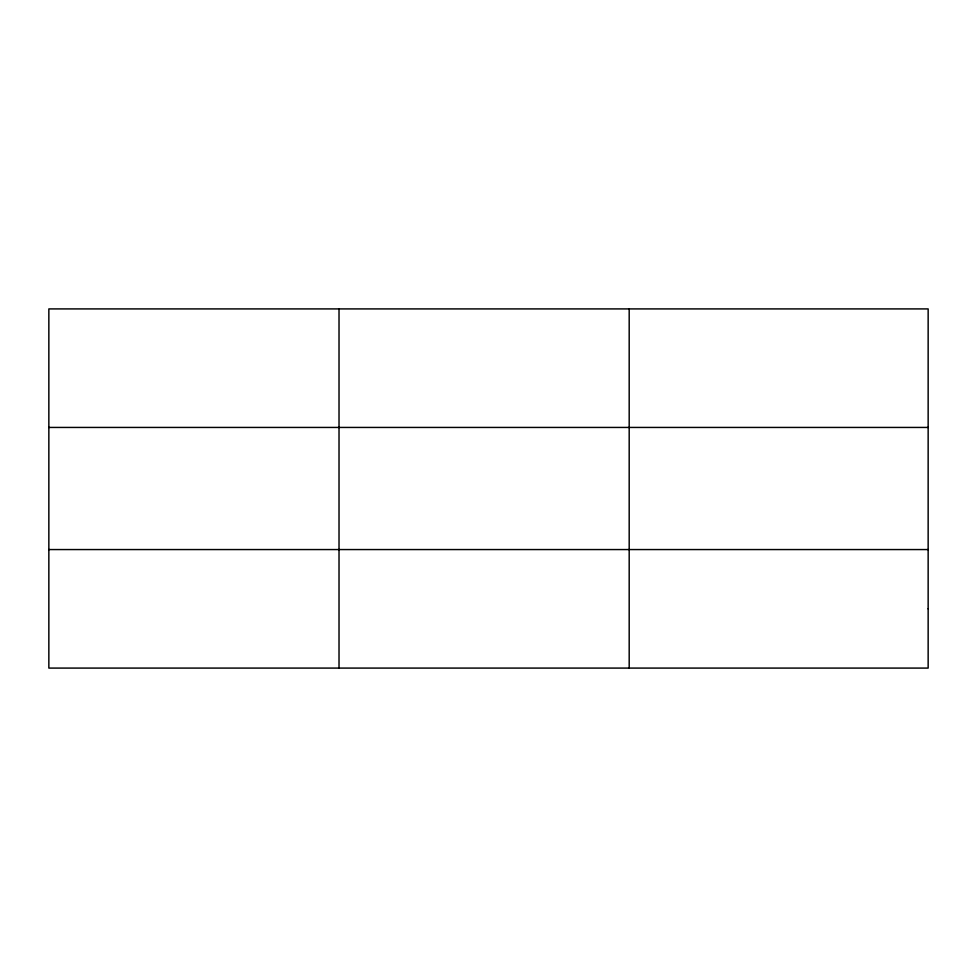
<?xml version="1.0" encoding="UTF-8"?>
<svg xmlns="http://www.w3.org/2000/svg" width="977" height="977" viewBox="0 0 977 977"><rect width="100%" height="100%" fill="white"/><g stroke="black" fill="none" stroke-linecap="round" stroke-linejoin="round"><path stroke-width="1.47" d="M339.019 308.915L339.019 668.085M629.188 308.915L629.188 668.085M48.85 427.438L928.15 427.438M48.85 549.562L928.15 549.562M928.15 608.818L928.15 668.085L48.85 668.085L48.85 308.915L928.15 308.915L928.15 608.818"/></g></svg>
